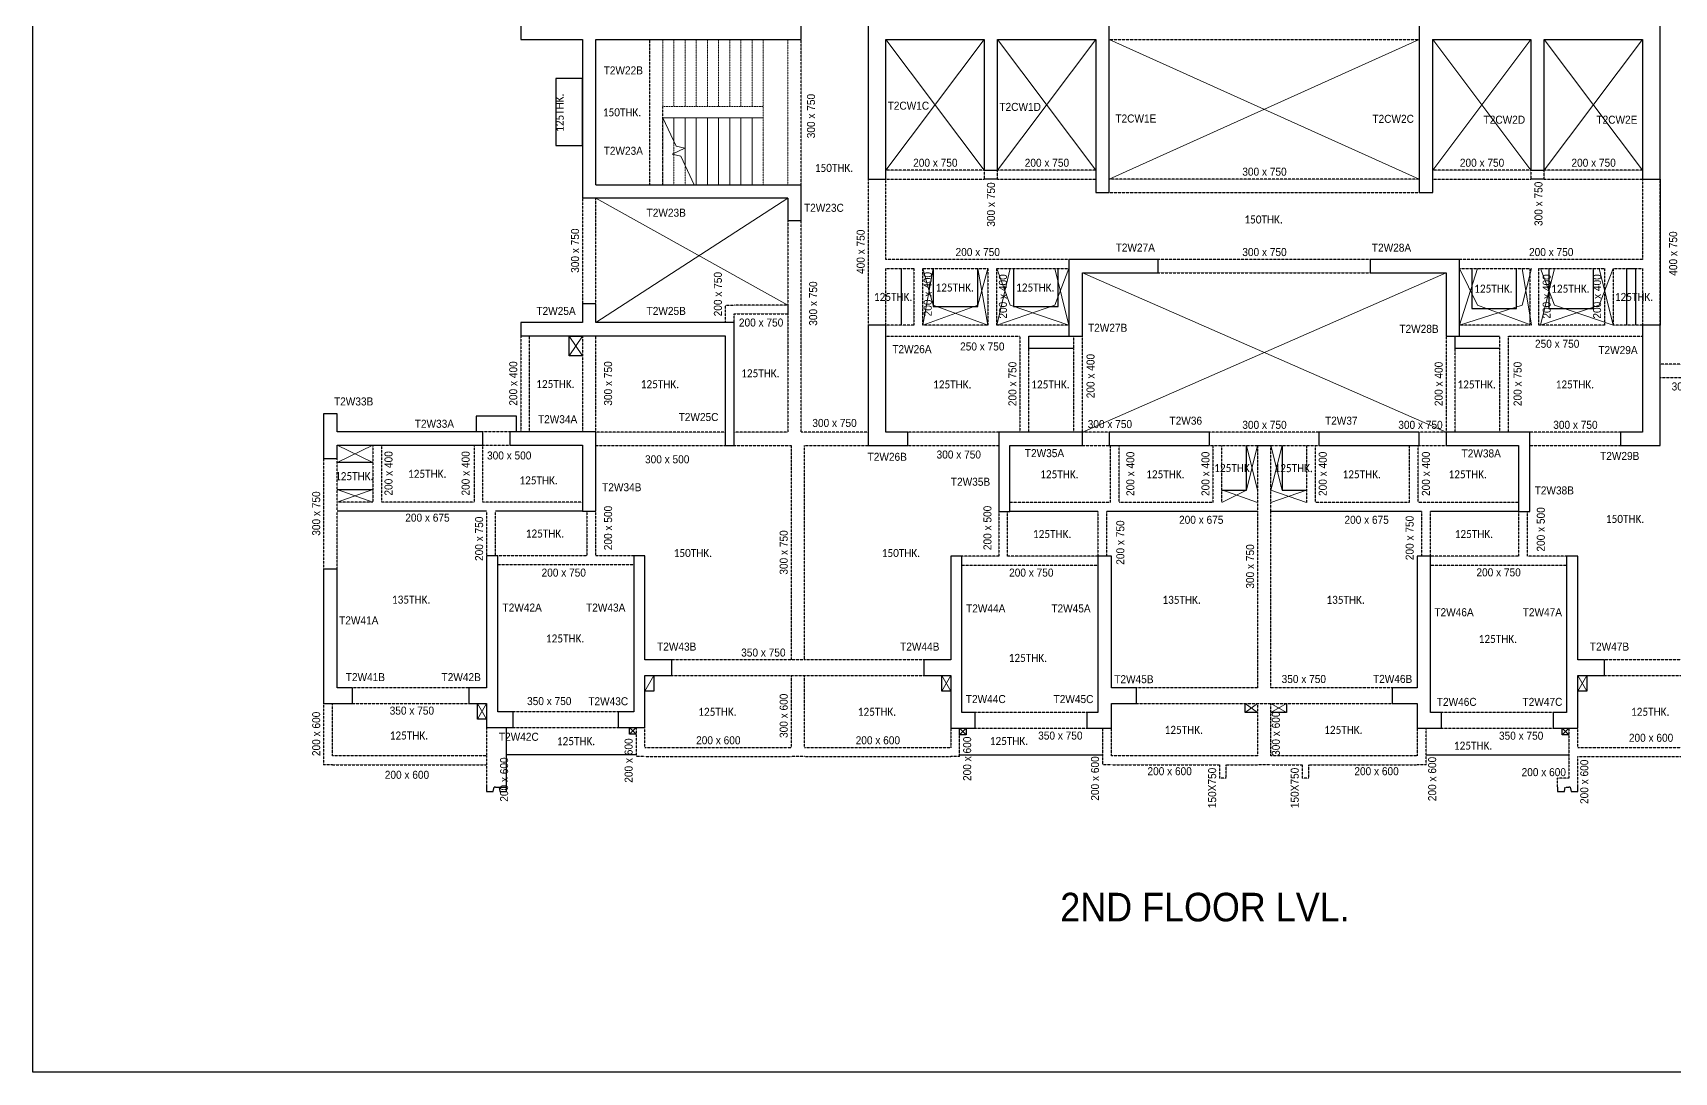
# Model space of a CAD drawing. Header units: millimetres. Extents: x -216021 to 149148, y -29455 to 8641.
# Drawn here: x -59125 to -22348, y -29455 to -6177 of the extents above; entities that cross this region are included whole.
import ezdxf

# ---------------------------------------------------------------- set-up
doc = ezdxf.new("R2010")
doc.units = ezdxf.units.MM
doc.header["$PDMODE"] = 35
doc.linetypes.add('DASHED2', pattern=[0.375, 0.25, -0.125])
doc.linetypes.add('GPL_Overhead', pattern=[4, 2.5, -1.5])
for name, color, linetype in [('BEAM', 3, 'DASHED2'), ('COL', 6, 'Continuous'), ('COVER', 2, 'Continuous'), ('CUTOUT', 9, 'Continuous'), ('SLAB NO', 3, 'Continuous')]:
    doc.layers.add(name, color=color, linetype=linetype)
for name, color, linetype, lineweight in [('BEAM SIZES', 3, 'Continuous', 0), ('Boundary', 40, 'Continuous', 30), ('G-ANNO-TEXT', 231, 'Continuous', 5), ('Origin', 40, 'Continuous', 30), ('S-COL-IDEN', 211, 'Continuous', 15), ('S-STRS', 31, 'Continuous', 15), ('S-STRS-MBND', 31, 'GPL_Overhead', 15)]:
    doc.layers.add(name, color=color, linetype=linetype, lineweight=lineweight)
doc.styles.add('Arial', font='arial.ttf', dxfattribs={"width": 0.9, "height": 180})
doc.styles.add('Calibri', font='calibri.ttf', dxfattribs={"width": 0.9, "height": 180})

msp = doc.modelspace()

# ---------------------------------------------------------------- linework, layer by layer
at = {"layer": 'BEAM'}
for p, q in [((-45309, -6328), (-45309, -9578)), ((-41909, -9578), (-41909, -6328)), ((-35009, -6328), (-28059, -6328)), ((-46809, -7349), (-46809, -8553)), ((-46509, -8553), (-46509, -7349)), ((-45009, -9578), (-45009, -7828)), ((-40409, -9453), (-40409, -12723)), ((-37809, -9253), (-40009, -9253)), ((-40009, -9453), (-37809, -9453)), ((-40009, -11253), (-40009, -9453)), ((-37809, -9253), (-37809, -9453)), ((-37809, -9253), (-37809, -9453)), ((-37509, -9453), (-37809, -9453)), ((-37509, -9453), (-37509, -9253)), ((-35309, -9253), (-37509, -9253)), ((-37509, -9453), (-37509, -9253)), ((-37509, -9453), (-35309, -9453)), ((-28059, -9453), (-35009, -9453)), ((-25559, -9253), (-27759, -9253)), ((-27759, -9453), (-25559, -9453)), ((-25559, -9253), (-25559, -9453)), ((-25559, -9253), (-25559, -9453)), ((-25259, -9453), (-25559, -9453)), ((-25259, -9453), (-25259, -9253)), ((-23059, -9253), (-25259, -9253)), ((-25259, -9453), (-25259, -9253)), ((-25259, -9453), (-23059, -9453)), ((-23059, -9453), (-23059, -11253)), ((-22659, -12723), (-22659, -9453)), ((-46809, -9878), (-46809, -12248)), ((-46509, -12248), (-46509, -9878)), ((-35009, -9753), (-28059, -9753)), ((-42209, -10378), (-42209, -12473)), ((-41909, -15123), (-41909, -10378)), ((-35909, -11253), (-40009, -11253)), ((-29159, -11253), (-33909, -11253)), ((-23059, -11253), (-27159, -11253)), ((-40009, -12723), (-40009, -11453)), ((-40009, -11453), (-39384, -11453)), ((-39384, -11453), (-39384, -12723)), ((-39184, -11453), (-37724, -11453)), ((-39184, -12723), (-39184, -11453)), ((-37724, -11453), (-37724, -12723)), ((-37524, -11453), (-35909, -11453)), ((-37524, -12723), (-37524, -11453)), ((-33909, -11553), (-29159, -11553)), ((-27159, -11453), (-25584, -11453)), ((-25584, -11453), (-25584, -12723)), ((-25384, -11453), (-23909, -11453)), ((-25384, -12723), (-25384, -11453)), ((-23909, -11453), (-23909, -12723)), ((-23709, -11453), (-23059, -11453)), ((-23709, -12723), (-23709, -11453)), ((-23059, -11453), (-23059, -12723)), ((-43609, -12273), (-43409, -12273)), ((-43609, -12273), (-43609, -12663)), ((-42209, -12273), (-43409, -12273)), ((-43409, -12663), (-43409, -12473)), ((-43409, -12473), (-42209, -12473)), ((-42209, -12273), (-42209, -12473)), ((-42209, -12473), (-42209, -15123)), ((-39384, -12723), (-40009, -12723)), ((-37724, -12723), (-39184, -12723)), ((-35909, -12723), (-37524, -12723)), ((-25584, -12723), (-27159, -12723)), ((-23909, -12723), (-25384, -12723)), ((-23059, -12723), (-23709, -12723)), ((-48194, -12963), (-48194, -15113)), ((-47994, -15113), (-47994, -12963)), ((-46809, -12963), (-46809, -15113)), ((-46509, -15113), (-46509, -12963)), ((-40009, -12973), (-37009, -12973)), ((-37009, -12973), (-37009, -15123)), ((-36809, -15123), (-36809, -12973)), ((-36809, -12973), (-35909, -12973)), ((-35809, -12973), (-35809, -12974)), ((-35809, -12974), (-35809, -13249)), ((-35609, -15123), (-35609, -12973)), ((-27459, -12973), (-27459, -15123)), ((-27259, -15123), (-27259, -12973)), ((-27159, -12973), (-26259, -12973)), ((-26259, -12973), (-26259, -15123)), ((-26059, -15123), (-26059, -12973)), ((-26059, -12973), (-23059, -12973)), ((-35809, -13249), (-35809, -15123)), ((-21159, -13598), (-22659, -13598)), ((-22659, -13898), (-21234, -13898)), ((-51509, -15413), (-51509, -16688)), ((-51309, -16688), (-51309, -15413)), ((-49239, -15413), (-49239, -16688)), ((-48439, -15113), (-49039, -15113)), ((-49039, -15413), (-48439, -15413)), ((-49039, -16688), (-49039, -15413)), ((-43609, -15123), (-46509, -15123)), ((-46509, -15423), (-43609, -15423)), ((-42209, -15123), (-43409, -15123)), ((-43409, -15423), (-42134, -15423)), ((-42134, -15423), (-42134, -20223)), ((-40409, -15123), (-41909, -15123)), ((-41834, -15423), (-40409, -15423)), ((-41834, -20223), (-41834, -15423)), ((-37484, -15123), (-39519, -15123)), ((-39519, -15423), (-37484, -15423)), ((-35009, -15123), (-35609, -15123)), ((-35609, -15423), (-35009, -15423)), ((-34984, -15423), (-34984, -16698)), ((-34784, -16698), (-34784, -15423)), ((-30309, -15123), (-32759, -15123)), ((-32759, -15423), (-30309, -15423)), ((-32684, -15423), (-32684, -16698)), ((-32484, -16698), (-32484, -15423)), ((-31684, -15423), (-31384, -15423)), ((-31684, -15423), (-31684, -16698)), ((-31384, -16698), (-31384, -15423)), ((-30584, -15423), (-30584, -16698)), ((-30384, -16698), (-30384, -15423)), ((-28284, -15423), (-28284, -16698)), ((-28084, -16698), (-28084, -15423)), ((-27459, -15123), (-28059, -15123)), ((-28059, -15423), (-27459, -15423)), ((-23549, -15123), (-25584, -15123)), ((-25584, -15423), (-23549, -15423)), ((-52609, -15713), (-52609, -18188)), ((-52309, -16688), (-52309, -15713)), ((-52309, -16888), (-52309, -16688)), ((-51509, -16688), (-52309, -16688)), ((-52309, -18188), (-52309, -16888)), ((-49239, -16688), (-51309, -16688)), ((-46809, -16688), (-49039, -16688)), ((-48959, -16888), (-48959, -17888)), ((-48759, -17888), (-48759, -16888)), ((-46709, -16888), (-46709, -17888)), ((-46509, -17888), (-46509, -16888)), ((-37484, -16898), (-37484, -17898)), ((-37284, -17898), (-37284, -16898)), ((-34984, -16698), (-37234, -16698)), ((-35259, -16898), (-35259, -17898)), ((-35059, -17898), (-35059, -16898)), ((-32684, -16698), (-34784, -16698)), ((-31684, -16698), (-31684, -16898)), ((-31684, -16898), (-31684, -20848)), ((-31384, -16898), (-31384, -16698)), ((-31384, -20848), (-31384, -16898)), ((-28284, -16698), (-30384, -16698)), ((-25834, -16698), (-28084, -16698)), ((-28009, -16898), (-28009, -17898)), ((-27809, -17898), (-27809, -16898)), ((-25834, -16898), (-25834, -17898)), ((-25634, -17898), (-25634, -16898)), ((-46709, -17888), (-48709, -17888)), ((-45659, -17888), (-46509, -17888)), ((-37484, -17898), (-38309, -17898)), ((-35259, -17898), (-37284, -17898)), ((-25834, -17898), (-27809, -17898)), ((-24759, -17898), (-25634, -17898)), ((-48709, -18088), (-45659, -18088)), ((-38309, -18098), (-35259, -18098)), ((-27809, -18098), (-24759, -18098)), ((-42134, -20223), (-44809, -20223)), ((-41834, -20223), (-42134, -20223)), ((-41834, -20223), (-42134, -20223)), ((-39159, -20223), (-41834, -20223)), ((-21234, -20223), (-23909, -20223)), ((-44809, -20573), (-39159, -20573)), ((-42134, -20573), (-42134, -22188)), ((-41834, -22188), (-41834, -20573)), ((-23909, -20573), (-17959, -20573)), ((-49359, -20848), (-51959, -20848)), ((-31684, -20848), (-34399, -20848)), ((-28669, -20848), (-31384, -20848)), ((-52609, -21198), (-52609, -22573)), ((-52409, -22373), (-52409, -21198)), ((-51959, -21198), (-49359, -21198)), ((-34399, -21198), (-28669, -21198)), ((-31684, -21198), (-31684, -21398)), ((-31384, -21398), (-31384, -21198)), ((-46009, -21388), (-48359, -21388)), ((-35509, -21398), (-38009, -21398)), ((-31684, -21398), (-31684, -22373)), ((-31384, -22373), (-31384, -21398)), ((-25059, -21398), (-27559, -21398)), ((-48959, -21738), (-48959, -22373)), ((-48359, -21738), (-46009, -21738)), ((-45609, -21738), (-45609, -22388)), ((-45409, -22188), (-45409, -21738)), ((-38559, -21748), (-38559, -22188)), ((-38359, -22388), (-38359, -21748)), ((-38009, -21748), (-35509, -21748)), ((-35159, -21748), (-35159, -22573)), ((-34959, -22373), (-34959, -21748)), ((-28109, -21748), (-28109, -22373)), ((-27909, -22573), (-27909, -21748)), ((-27559, -21748), (-25059, -21748)), ((-24709, -21748), (-24709, -22873)), ((-24509, -22188), (-24509, -21748)), ((-48959, -22373), (-52409, -22373)), ((-48959, -22373), (-48959, -22573)), ((-48959, -22373), (-48959, -23073)), ((-45409, -22388), (-45609, -22388)), ((-42134, -22188), (-45409, -22188)), ((-45409, -22388), (-42134, -22388)), ((-41834, -22388), (-42134, -22388)), ((-38559, -22188), (-41834, -22188)), ((-41834, -22388), (-38559, -22388)), ((-38359, -22388), (-38559, -22388)), ((-31684, -22373), (-34959, -22373)), ((-28109, -22373), (-31384, -22373)), ((-21234, -22188), (-24509, -22188)), ((-24509, -22388), (-21234, -22388)), ((-24509, -23073), (-24509, -22388)), ((-52409, -22573), (-52609, -22573)), ((-52409, -22573), (-48959, -22573)), ((-34959, -22573), (-35159, -22573)), ((-34959, -22573), (-32534, -22573)), ((-32534, -22573), (-32534, -22873)), ((-32384, -22573), (-31684, -22573)), ((-32384, -22873), (-32384, -22573)), ((-31384, -22573), (-31684, -22573)), ((-31384, -22573), (-30684, -22573)), ((-30684, -22573), (-30684, -22873)), ((-30534, -22573), (-28109, -22573)), ((-30534, -22873), (-30534, -22573)), ((-27909, -22573), (-28109, -22573)), ((-48759, -23073), (-48789, -23073)), ((-32384, -22873), (-32534, -22873)), ((-30534, -22873), (-30684, -22873)), ((-24959, -23073), (-24959, -22873)), ((-24709, -22873), (-24959, -22873)), ((-24789, -23073), (-24709, -23073)), ((-24679, -23073), (-24709, -23073))]:
    msp.add_line(p, q, dxfattribs=at)
at = {"layer": 'Boundary'}
msp.add_lwpolyline([(-59125, 8641), (-3126, 8641), (-3126, -29455), (-59125, -29455)], close=True, dxfattribs=at)
at = {"layer": 'COL', "lineweight": 25}
for p, q in [((-41909, -6328), (-41909, -5628)), ((-48194, -6028), (-48194, -6328)), ((-40409, -6028), (-40409, -9453)), ((-35009, -9753), (-35009, -6028)), ((-28059, -6028), (-28059, -9753)), ((-22659, -9453), (-22659, -6028)), ((-48194, -6328), (-46809, -6328)), ((-46809, -6328), (-46809, -9878)), ((-46509, -6328), (-41909, -6328)), ((-46509, -9578), (-46509, -6328)), ((-40009, -6328), (-37809, -6328)), ((-40009, -9453), (-40009, -6328)), ((-37809, -6328), (-37809, -9253)), ((-37509, -6328), (-35309, -6328)), ((-37509, -9253), (-37509, -6328)), ((-35309, -6328), (-35309, -9753)), ((-27759, -9753), (-27759, -6328)), ((-27759, -6328), (-25559, -6328)), ((-25559, -6328), (-25559, -9253)), ((-25259, -9253), (-25259, -6328)), ((-25259, -6328), (-23059, -6328)), ((-23059, -6328), (-23059, -9453)), ((-40409, -9453), (-40009, -9453)), ((-37809, -9253), (-37509, -9253)), ((-25559, -9253), (-25259, -9253)), ((-23059, -9453), (-22659, -9453)), ((-42209, -9878), (-46809, -9878)), ((-46509, -9578), (-41909, -9578)), ((-42209, -9878), (-42209, -10378)), ((-41909, -9878), (-41909, -9578)), ((-41909, -10378), (-41909, -9878)), ((-35309, -9753), (-35009, -9753)), ((-28059, -9753), (-27759, -9753)), ((-42209, -10378), (-41909, -10378)), ((-35909, -11253), (-35909, -12973)), ((-33909, -11253), (-35909, -11253)), ((-33909, -11553), (-33909, -11253)), ((-27159, -11253), (-29159, -11253)), ((-29159, -11253), (-29159, -11553)), ((-27159, -12973), (-27159, -11253)), ((-35609, -12973), (-35609, -11553)), ((-35609, -11553), (-33909, -11553)), ((-29159, -11553), (-27459, -11553)), ((-27459, -11553), (-27459, -12973)), ((-46509, -12248), (-46809, -12248)), ((-46809, -12248), (-46809, -12663)), ((-46509, -12663), (-46509, -12248)), ((-46809, -12663), (-48194, -12663)), ((-48194, -12663), (-48194, -12963)), ((-43409, -12663), (-46509, -12663)), ((-43409, -15423), (-43409, -12663)), ((-40009, -12723), (-40409, -12723)), ((-40409, -12723), (-40409, -15423)), ((-40009, -15123), (-40009, -12723)), ((-22659, -12723), (-23059, -12723)), ((-23059, -12723), (-23059, -15123)), ((-22659, -15423), (-22659, -12723)), ((-48194, -12963), (-43609, -12963)), ((-43609, -12963), (-43609, -15423)), ((-35909, -12973), (-35609, -12973)), ((-27459, -12973), (-27159, -12973)), ((-52309, -14713), (-52609, -14713)), ((-52609, -14713), (-52609, -15713)), ((-52309, -15113), (-52309, -14713)), ((-49039, -15113), (-52309, -15113)), ((-52309, -15413), (-49039, -15413)), ((-52309, -15713), (-52309, -15413)), ((-49039, -15413), (-49039, -15113)), ((-46509, -15113), (-48439, -15113)), ((-48439, -15113), (-48439, -15413)), ((-48439, -15413), (-46809, -15413)), ((-46809, -15413), (-46809, -16888)), ((-46509, -16888), (-46509, -15113)), ((-43609, -15423), (-43409, -15423)), ((-40409, -15423), (-39519, -15423)), ((-39519, -15123), (-40009, -15123)), ((-39519, -15423), (-39519, -15123)), ((-35609, -15123), (-37484, -15123)), ((-37484, -15123), (-37484, -16898)), ((-37234, -15423), (-35609, -15423)), ((-37234, -16898), (-37234, -15423)), ((-35609, -15423), (-35609, -15123)), ((-32759, -15123), (-35009, -15123)), ((-35009, -15123), (-35009, -15423)), ((-35009, -15423), (-32759, -15423)), ((-32759, -15423), (-32759, -15123)), ((-28059, -15123), (-30309, -15123)), ((-30309, -15123), (-30309, -15423)), ((-30309, -15423), (-28059, -15423)), ((-28059, -15423), (-28059, -15123)), ((-25584, -15123), (-27459, -15123)), ((-27459, -15123), (-27459, -15423)), ((-27459, -15423), (-25834, -15423)), ((-25834, -15423), (-25834, -16898)), ((-25584, -16898), (-25584, -15123)), ((-23059, -15123), (-23549, -15123)), ((-23549, -15123), (-23549, -15423)), ((-23549, -15423), (-22659, -15423)), ((-52609, -15713), (-52309, -15713)), ((-46809, -16888), (-46509, -16888)), ((-37484, -16898), (-37234, -16898)), ((-25834, -16898), (-25584, -16898)), ((-48709, -17888), (-48959, -17888)), ((-48959, -17888), (-48959, -20848)), ((-48709, -21388), (-48709, -17888)), ((-45659, -17888), (-45659, -21388)), ((-45409, -17888), (-45659, -17888)), ((-45409, -20223), (-45409, -17888)), ((-38309, -17898), (-38559, -17898)), ((-38559, -17898), (-38559, -20223)), ((-38309, -21398), (-38309, -17898)), ((-34959, -17898), (-35259, -17898)), ((-35259, -17898), (-35259, -21398)), ((-34959, -20848), (-34959, -17898)), ((-27809, -17898), (-28109, -17898)), ((-28109, -17898), (-28109, -20848)), ((-27809, -21398), (-27809, -17898)), ((-24509, -17898), (-24759, -17898)), ((-24759, -17898), (-24759, -21398)), ((-24509, -20223), (-24509, -17898)), ((-52609, -18188), (-52609, -21198)), ((-52309, -18188), (-52609, -18188)), ((-52309, -20848), (-52309, -18188)), ((-44809, -20223), (-45409, -20223)), ((-44809, -20573), (-44809, -20223)), ((-38559, -20223), (-39159, -20223)), ((-39159, -20223), (-39159, -20573)), ((-23909, -20223), (-24509, -20223)), ((-23909, -20573), (-23909, -20223)), ((-45409, -20573), (-44809, -20573)), ((-45409, -21738), (-45409, -20573)), ((-39159, -20573), (-38559, -20573)), ((-38559, -20573), (-38559, -21748)), ((-24509, -21748), (-24509, -20573)), ((-24509, -20573), (-23909, -20573)), ((-51959, -20848), (-52309, -20848)), ((-51959, -21198), (-51959, -20848)), ((-48959, -20848), (-49359, -20848)), ((-49359, -20848), (-49359, -21198)), ((-34399, -20848), (-34959, -20848)), ((-34399, -21198), (-34399, -20848)), ((-28109, -20848), (-28669, -20848)), ((-28669, -20848), (-28669, -21198)), ((-52609, -21198), (-51959, -21198)), ((-49359, -21198), (-48959, -21198)), ((-48959, -21198), (-48959, -21738)), ((-34959, -21748), (-34959, -21198)), ((-34959, -21198), (-34399, -21198)), ((-28669, -21198), (-28109, -21198)), ((-28109, -21198), (-28109, -21748)), ((-48359, -21388), (-48709, -21388)), ((-48359, -21738), (-48359, -21388)), ((-45659, -21388), (-46009, -21388)), ((-46009, -21388), (-46009, -21738)), ((-38009, -21398), (-38309, -21398)), ((-38009, -21748), (-38009, -21398)), ((-35259, -21398), (-35509, -21398)), ((-35509, -21398), (-35509, -21748)), ((-27559, -21398), (-27809, -21398)), ((-27559, -21748), (-27559, -21398)), ((-24759, -21398), (-25059, -21398)), ((-25059, -21398), (-25059, -21748)), ((-48959, -21738), (-48359, -21738)), ((-46009, -21738), (-45409, -21738)), ((-38559, -21748), (-38009, -21748)), ((-35509, -21748), (-34959, -21748)), ((-28109, -21748), (-27559, -21748)), ((-25059, -21748), (-24509, -21748))]:
    msp.add_line(p, q, dxfattribs=at)
at = {"layer": 'COVER'}
for p, q in [((-46809, -7203), (-47409, -7203)), ((-47409, -7203), (-47409, -8703)), ((-46809, -7203), (-47409, -7203)), ((-47409, -7203), (-47409, -8703)), ((-46809, -8703), (-46809, -7203)), ((-47409, -8703), (-46809, -8703)), ((-47409, -8703), (-46809, -8703)), ((-37509, -9453), (-37809, -9453)), ((-25259, -9453), (-25559, -9453)), ((-22659, -9453), (-22659, -12723)), ((-46509, -9578), (-46509, -9578)), ((-46509, -9578), (-45309, -9578)), ((-39659, -12723), (-39659, -11453)), ((-38954, -11453), (-38954, -12303)), ((-37954, -12303), (-37954, -11453)), ((-37149, -11453), (-37149, -12303)), ((-36149, -12303), (-36149, -11453)), ((-26884, -11453), (-26884, -12353)), ((-25884, -12353), (-25884, -11453)), ((-25159, -11453), (-25159, -12353)), ((-24159, -12353), (-24159, -11453)), ((-23409, -11453), (-23409, -11453)), ((-23409, -11453), (-23214, -11453)), ((-23409, -12723), (-23409, -11453)), ((-23214, -11453), (-23214, -12723)), ((-38954, -12303), (-37954, -12303)), ((-37149, -12303), (-36149, -12303)), ((-26884, -12353), (-25884, -12353)), ((-25159, -12353), (-24159, -12353)), ((-47109, -13413), (-47109, -12973)), ((-47109, -12973), (-46809, -12973)), ((-36809, -13249), (-36809, -12974)), ((-36809, -12974), (-35809, -12974)), ((-27259, -13248), (-27259, -12973)), ((-27259, -12973), (-26259, -12973)), ((-46809, -13413), (-47109, -13413)), ((-35809, -13249), (-36809, -13249)), ((-26259, -13248), (-27259, -13248)), ((-48289, -14763), (-49189, -14763)), ((-49189, -14763), (-49189, -15113)), ((-48289, -15113), (-48289, -14763)), ((-31934, -16418), (-31934, -15423)), ((-31134, -15423), (-31134, -15923)), ((-51509, -15803), (-52309, -15803)), ((-31134, -15923), (-31134, -15923)), ((-31134, -15923), (-31134, -16423)), ((-52309, -16403), (-51509, -16403)), ((-32484, -16418), (-31934, -16418)), ((-31134, -16423), (-30584, -16423)), ((-48959, -16888), (-52309, -16888)), ((-46809, -16888), (-48759, -16888)), ((-35259, -16898), (-37234, -16898)), ((-31684, -16898), (-35059, -16898)), ((-28009, -16898), (-31384, -16898)), ((-25834, -16898), (-27809, -16898)), ((-45409, -20923), (-45409, -20573)), ((-45209, -20573), (-45209, -20923)), ((-38759, -20923), (-38759, -20573)), ((-38759, -20573), (-38559, -20573)), ((-24509, -20922), (-24509, -20573)), ((-24309, -20573), (-24309, -20922)), ((-45209, -20923), (-45409, -20923)), ((-38559, -20923), (-38759, -20923)), ((-24309, -20922), (-24509, -20922)), ((-49159, -21546), (-49159, -21201)), ((-49159, -21201), (-48959, -21201)), ((-31959, -21398), (-31959, -21198)), ((-31033, -21198), (-31033, -21398)), ((-48959, -21546), (-49159, -21546)), ((-31684, -21398), (-31959, -21398)), ((-31033, -21398), (-31384, -21398)), ((-48509, -23073), (-48509, -21738)), ((-45758, -21889), (-45758, -21739)), ((-45758, -21739), (-45609, -21739)), ((-45609, -21889), (-45758, -21889)), ((-38359, -21899), (-38359, -21749)), ((-38359, -21749), (-38209, -21749)), ((-38209, -21899), (-38359, -21899)), ((-38209, -21749), (-38209, -21899)), ((-24859, -21898), (-24859, -21748)), ((-24859, -21748), (-24709, -21748)), ((-24709, -21898), (-24859, -21898)), ((-48509, -22338), (-45609, -22338)), ((-38359, -22348), (-35159, -22348)), ((-27909, -22348), (-24709, -22348)), ((-48959, -23073), (-48959, -23173)), ((-48809, -23173), (-48789, -23073)), ((-48759, -23073), (-48509, -23073)), ((-48679, -23073), (-48659, -23173)), ((-48509, -23173), (-48509, -23073)), ((-24959, -23073), (-24959, -23173)), ((-24809, -23173), (-24789, -23073)), ((-24679, -23073), (-24659, -23173)), ((-24509, -23173), (-24509, -23073)), ((-48959, -23173), (-48809, -23173)), ((-48659, -23173), (-48509, -23173)), ((-24959, -23173), (-24809, -23173)), ((-24659, -23173), (-24509, -23173))]:
    msp.add_line(p, q, dxfattribs=at)
at = {"layer": 'CUTOUT', "lineweight": 5}
for p, q in [((-40009, -6328), (-37809, -9253)), ((-40009, -9253), (-37809, -6328)), ((-37509, -6328), (-35309, -9253)), ((-37509, -9253), (-35309, -6328)), ((-35009, -6328), (-28059, -9453)), ((-28059, -6328), (-35009, -9453)), ((-27759, -6328), (-25559, -9253)), ((-27759, -9253), (-25559, -6328)), ((-25259, -6328), (-23059, -9253)), ((-25259, -9253), (-23059, -6328)), ((-46509, -9878), (-42209, -12273)), ((-42209, -9878), (-46509, -12663)), ((-38954, -12278), (-39184, -11453)), ((-38954, -11453), (-39184, -12723)), ((-37954, -11453), (-37724, -12723)), ((-37724, -11453), (-37954, -12278)), ((-37229, -12278), (-37524, -11453)), ((-37229, -11453), (-37524, -12723)), ((-36229, -12278), (-35909, -11453)), ((-36229, -11453), (-35909, -12723)), ((-35609, -11553), (-27459, -15123)), ((-27459, -11553), (-35609, -15123)), ((-26754, -12278), (-27159, -11453)), ((-26754, -11453), (-27159, -12723)), ((-25544, -12723), (-25754, -11453)), ((-25544, -11453), (-25754, -12278)), ((-25344, -11453), (-25029, -12278)), ((-25029, -11453), (-25344, -12723)), ((-24029, -12278), (-23714, -11453)), ((-24029, -11453), (-23714, -12723)), ((-37954, -12278), (-39184, -12723)), ((-38954, -12278), (-37724, -12723)), ((-36229, -12278), (-37524, -12723)), ((-37229, -12278), (-35909, -12723)), ((-27159, -12723), (-25754, -12278)), ((-26754, -12278), (-25544, -12723)), ((-25344, -12723), (-24029, -12278)), ((-25029, -12278), (-23714, -12723)), ((-47109, -13413), (-46809, -12973)), ((-47109, -12973), (-46809, -13413)), ((-52309, -15803), (-51509, -15413)), ((-51509, -15803), (-52309, -15413)), ((-31934, -15423), (-31684, -16418)), ((-31934, -16418), (-31684, -15423)), ((-31134, -16418), (-31384, -15423)), ((-31134, -15423), (-31384, -16423)), ((-52309, -16403), (-51509, -16688)), ((-51509, -16403), (-52309, -16688)), ((-32484, -16413), (-31684, -16693)), ((-31934, -16418), (-32484, -16693)), ((-30584, -16698), (-31384, -16423)), ((-30584, -16423), (-31384, -16698)), ((-45209, -20573), (-45409, -20923)), ((-38559, -20923), (-38759, -20573)), ((-38559, -20573), (-38759, -20923)), ((-24309, -20922), (-24509, -20573)), ((-24509, -20922), (-24309, -20573)), ((-48959, -21546), (-49159, -21201)), ((-49159, -21546), (-48959, -21201)), ((-31684, -21398), (-31959, -21198)), ((-31684, -21198), (-31959, -21398)), ((-31033, -21398), (-31384, -21198)), ((-31384, -21398), (-31033, -21198)), ((-45609, -21889), (-45758, -21739)), ((-45609, -21739), (-45758, -21889)), ((-38359, -21899), (-38209, -21749)), ((-38359, -21749), (-38209, -21899)), ((-24709, -21898), (-24859, -21748)), ((-24709, -21748), (-24859, -21898))]:
    msp.add_line(p, q, dxfattribs=at)
at = {"layer": 'Origin'}
msp.add_point((-27759, -6328), dxfattribs=at)
at = {"layer": 'S-STRS'}
for p, q in [((-44759, -8078), (-45009, -8078)), ((-44509, -8078), (-44759, -8078)), ((-44759, -8614), (-44759, -8078)), ((-44259, -8078), (-44509, -8078)), ((-44509, -9150), (-44509, -8078)), ((-44009, -8078), (-44259, -8078)), ((-44259, -9578), (-44259, -8078)), ((-43759, -8078), (-44009, -8078)), ((-44009, -9578), (-44009, -8078)), ((-43509, -8078), (-43759, -8078)), ((-43759, -9578), (-43759, -8078)), ((-43259, -8078), (-43509, -8078)), ((-43509, -9578), (-43509, -8078)), ((-43009, -8078), (-43259, -8078)), ((-43259, -9578), (-43259, -8078)), ((-42759, -8078), (-43009, -8078)), ((-43009, -9578), (-43009, -8078)), ((-44759, -8904), (-44759, -8874))]:
    msp.add_line(p, q, dxfattribs=at)
at = {"layer": 'S-STRS', "linetype": 'GPL_Overhead'}
for p, q in [((-44759, -8614), (-44759, -8078)), ((-44509, -9150), (-44509, -8078)), ((-44259, -9578), (-44259, -8078)), ((-44009, -9578), (-44009, -8078)), ((-43759, -9578), (-43759, -8078)), ((-43509, -9578), (-43509, -8078)), ((-43259, -9578), (-43259, -8078)), ((-43009, -9578), (-43009, -8078)), ((-44759, -8904), (-44759, -8874))]:
    msp.add_line(p, q, dxfattribs=at)
at = {"layer": 'S-STRS-MBND'}
for p, q in [((-45009, -6328), (-45009, -7828)), ((-45009, -6328), (-42759, -6328)), ((-45009, -6328), (-45009, -7828)), ((-44759, -6328), (-44759, -7828)), ((-44759, -6328), (-44759, -7828)), ((-44509, -6328), (-44509, -7828)), ((-44509, -6328), (-44509, -7828)), ((-44259, -6328), (-44259, -7828)), ((-44259, -6328), (-44259, -7828)), ((-44009, -6328), (-44009, -7828)), ((-44009, -6328), (-44009, -7828)), ((-43759, -6328), (-43759, -7828)), ((-43759, -6328), (-43759, -7828)), ((-43509, -6328), (-43509, -7828)), ((-43509, -6328), (-43509, -7828)), ((-43259, -6328), (-43259, -7828)), ((-43259, -6328), (-43259, -7828)), ((-43009, -6328), (-43009, -7828)), ((-43009, -6328), (-43009, -7828)), ((-42209, -6328), (-42759, -6328)), ((-42759, -6328), (-42759, -7828)), ((-42759, -6328), (-42759, -7828)), ((-42209, -9578), (-42209, -6328)), ((-45009, -7828), (-42759, -7828)), ((-45009, -9578), (-45009, -8078)), ((-42759, -7828), (-42759, -9578)), ((-44759, -8874), (-44759, -8614)), ((-44759, -8874), (-44759, -8614)), ((-44759, -9578), (-44759, -8904)), ((-44759, -9578), (-44759, -8904)), ((-44509, -9578), (-44509, -9150)), ((-44509, -9578), (-44509, -9150)), ((-42759, -9578), (-42209, -9578))]:
    msp.add_line(p, q, dxfattribs=at)
at = {"layer": 'S-STRS-MBND', "linetype": 'Continuous'}
for p, q in [((-45009, -8078), (-44712, -8714)), ((-44518, -8762), (-44801, -8894)), ((-44712, -8714), (-44518, -8762)), ((-44801, -8894), (-44607, -8941)), ((-44607, -8941), (-44310, -9578))]:
    msp.add_line(p, q, dxfattribs=at)

# ---------------------------------------------------------------- texts
at = {"layer": 'BEAM SIZES', "lineweight": 5, "char_height": 180, "attachment_point": 1, "rotation": 90, "style": 'Arial'}
for s, insert, width in [('300 x 750', (-41779, -8539), 1176.08), ('300 x 750', (-37747, -10520), 1176.08), ('300 x 750', (-25479, -10504), 1176.08), ('300 x 750', (-47066, -11553), 1176.08), ('400 x 750', (-40666, -11578), 1176.08), ('400 x 750', (-22461, -11618), 1176.08), ('200 x 750', (-43866, -12527), 1176.08), ('300 x 750', (-41731, -12738), 1176.08), ('200 x 400', (-39164, -12527), 1176.08), ('200 x 400', (-37479, -12578), 1176.08), ('200 x 400', (-25296, -12578), 1176.08), ('200 x 400', (-24166, -12578), 1176.08), ('200 x 400', (-48451, -14528), 1176.08), ('300 x 750', (-46326, -14528), 1176.08), ('200 x 750', (-37266, -14538), 1176.08), ('200 x 400', (-35516, -14362), 1176.08), ('200 x 400', (-27716, -14538), 1176.08), ('200 x 750', (-25947, -14538), 1176.08), ('200 x 400', (-51246, -16541), 1176.08), ('200 x 400', (-49518, -16541), 1176.08), ('200 x 400', (-34624, -16551), 1176.08), ('200 x 400', (-32941, -16551), 1176.08), ('200 x 400', (-30313, -16551), 1176.08), ('200 x 400', (-28002, -16551), 1176.08), ('300 x 750', (-52866, -17441), 1176.08), ('200 x 500', (-46326, -17765), 1176.08), ('200 x 500', (-37826, -17763), 1176.08), ('200 x 500', (-25427, -17796), 1176.08), ('200 x 750', (-49216, -18006), 1176.08), ('200 x 750', (-34849, -18091), 1176.08), ('200 x 750', (-28366, -17988), 1176.08), ('300 x 750', (-42391, -18313), 1176.08), ('300 x 750', (-31941, -18626), 1176.08), ('300 x 600', (-42391, -21971), 1176.08), ('200 x 600', (-52866, -22376), 1176.08), ('300 x 600', (-31364, -22372), 1176.08), ('200 x 600', (-45866, -22973), 1176.08), ('200 x 600', (-38280, -22934), 1176.08), ('200 x 600', (-48656, -23399), 1176.08), ('200 x 600', (-35416, -23375), 1176.08), ('200 x 600', (-27861, -23386), 1176.08), ('150X750', (-32791, -23543), 1089.49), ('150X750', (-30941, -23543), 1089.49), ('200 x 600', (-24453, -23449), 1176.08)]:
    msp.add_mtext(s, dxfattribs=dict(at, insert=insert, width=width))
at = {"layer": 'BEAM SIZES', "lineweight": 5, "char_height": 180, "width": 1176.08, "attachment_point": 1, "style": 'Arial'}
for s, insert in [('200 x 750', (-39400, -8997)), ('200 x 750', (-36900, -8997)), ('300 x 750', (-32025, -9197)), ('200 x 750', (-27150, -8997)), ('200 x 750', (-24650, -8997)), ('200 x 750', (-38450, -10997)), ('300 x 750', (-32025, -10997)), ('200 x 750', (-25600, -10997)), ('200 x 750', (-43304, -12576)), ('250 x 750', (-38348, -13112)), ('250 x 750', (-25467, -13051)), ('300 x 750', (-22406, -14007)), ('300 x 750', (-41659, -14825)), ('300 x 750', (-35489, -14850)), ('300 x 750', (-32025, -14867)), ('300 x 750', (-28530, -14867)), ('300 x 750', (-25058, -14867)), ('300 x 500', (-48948, -15553)), ('300 x 500', (-45408, -15639)), ('300 x 750', (-38875, -15532)), ('200 x 675', (-50780, -16946)), ('200 x 675', (-33442, -16994)), ('200 x 675', (-29736, -16994)), ('200 x 750', (-47726, -18177)), ('200 x 750', (-37250, -18177)), ('200 x 750', (-26779, -18171)), ('350 x 750', (-43253, -19967)), ('350 x 750', (-31144, -20560)), ('350 x 750', (-51129, -21268)), ('350 x 750', (-48051, -21054)), ('200 x 600', (-44263, -21932)), ('200 x 600', (-40688, -21932)), ('350 x 750', (-36599, -21827)), ('350 x 750', (-26274, -21830)), ('200 x 600', (-23363, -21876)), ('200 x 600', (-51239, -22705)), ('200 x 600', (-34150, -22625)), ('200 x 600', (-29514, -22625)), ('200 x 600', (-25767, -22646))]:
    msp.add_mtext(s, dxfattribs=dict(at, insert=insert))
at = {"layer": 'G-ANNO-TEXT', "lineweight": 5, "insert": (-36103, -25438), "char_height": 640, "width": 14123.93, "attachment_point": 1, "style": 'Arial'}
msp.add_mtext('2ND FLOOR LVL.', dxfattribs=at)
at = {"layer": 'S-COL-IDEN', "lineweight": 5, "char_height": 180, "attachment_point": 1, "style": 'Arial'}
for s, insert, width in [('T2W22B', (-46335, -6928), 1075.06), ('T2CW1C', (-39972, -7719), 1132.78), ('T2CW1D', (-37468, -7746), 1132.78), ('T2CW1E', (-34869, -8006), 1118.35), ('T2CW2C', (-29110, -8013), 1132.78), ('T2CW2D', (-26619, -8033), 1132.78), ('T2CW2E', (-24090, -8033), 1118.35), ('T2W23A', (-46335, -8729), 1075.06), ('T2W23B', (-45373, -10116), 1075.06), ('T2W23C', (-41846, -10006), 1089.49), ('T2W27A', (-34863, -10897), 1075.06), ('T2W28A', (-29122, -10899), 1075.06), ('T2W25A', (-47842, -12316), 1075.06), ('T2W25B', (-45373, -12316), 1075.06), ('T2W27B', (-35482, -12693), 1075.06), ('T2W28B', (-28506, -12717), 1075.06), ('T2W26A', (-39868, -13172), 1075.06), ('T2W29A', (-24048, -13192), 1075.06), ('T2W33B', (-52377, -14343), 1075.06), ('T2W25C', (-44655, -14692), 1089.49), ('T2W33A', (-50568, -14843), 1075.06), ('T2W34A', (-47807, -14741), 1075.06), ('T2W36', (-33656, -14774), 894.68), ('T2W37', (-30172, -14774), 894.68), ('T2W26B', (-40421, -15583), 1075.06), ('T2W35A', (-36898, -15501), 1075.06), ('T2W38A', (-27112, -15507), 1075.06), ('T2W29B', (-24008, -15564), 1075.06), ('T2W35B', (-38555, -16142), 1075.06), ('T2W34B', (-46369, -16265), 1075.06), ('T2W38B', (-25475, -16336), 1075.06), ('T2W42A', (-48601, -18960), 1075.06), ('T2W43A', (-46729, -18960), 1075.06), ('T2W44A', (-38214, -18979), 1075.06), ('T2W45A', (-36304, -18979), 1075.06), ('T2W46A', (-27721, -19064), 1075.06), ('T2W47A', (-25742, -19064), 1075.06), ('T2W41A', (-52262, -19247), 1075.06), ('T2W43B', (-45138, -19834), 1075.06), ('T2W44B', (-39692, -19834), 1075.06), ('T2W47B', (-24238, -19834), 1075.06), ('T2W41B', (-52114, -20518), 1075.06), ('T2W42B', (-49967, -20518), 1075.06), ('T2W45B', (-34894, -20564), 1075.06), ('T2W46B', (-29097, -20558), 1075.06), ('T2W43C', (-46679, -21058), 1089.49), ('T2W44C', (-38220, -21009), 1089.49), ('T2W45C', (-36254, -21009), 1089.49), ('T2W46C', (-27667, -21072), 1089.49), ('T2W47C', (-25746, -21072), 1089.49), ('T2W42C', (-48682, -21854), 1089.49)]:
    msp.add_mtext(s, dxfattribs=dict(at, insert=insert, width=width))
at = {"layer": 'SLAB NO', "lineweight": 5, "insert": (-47409, -8397), "char_height": 180, "width": 1060.63, "attachment_point": 1, "rotation": 90, "style": 'Calibri'}
msp.add_mtext('125THK.', dxfattribs=at)
at = {"layer": 'SLAB NO', "lineweight": 5, "char_height": 180, "width": 1060.63, "attachment_point": 1, "style": 'Calibri'}
for s, insert in [('150THK.', (-46354, -7867)), ('150THK.', (-41604, -9112)), ('150THK.', (-31979, -10267)), ('125THK.', (-40279, -12002)), ('125THK.', (-38899, -11792)), ('125THK.', (-37094, -11792)), ('125THK.', (-26829, -11817)), ('125THK.', (-25104, -11817)), ('125THK.', (-23679, -12002)), ('125THK.', (-47846, -13952)), ('125THK.', (-45504, -13957)), ('125THK.', (-43254, -13712)), ('125THK.', (-38954, -13962)), ('125THK.', (-36754, -13962)), ('125THK.', (-27204, -13962)), ('125THK.', (-25004, -13962)), ('125THK.', (-52354, -16017)), ('125THK.', (-50719, -15964)), ('125THK.', (-48223, -16110)), ('125THK.', (-36554, -15974)), ('125THK.', (-34179, -15974)), ('125THK.', (-32654, -15834)), ('125THK.', (-31304, -15837)), ('125THK.', (-29779, -15974)), ('125THK.', (-27404, -15974)), ('150THK.', (-23879, -16974)), ('125THK.', (-48081, -17302)), ('125THK.', (-36716, -17312)), ('125THK.', (-27266, -17312)), ('150THK.', (-44766, -17737)), ('150THK.', (-40104, -17737)), ('135THK.', (-51079, -18782)), ('135THK.', (-33816, -18787)), ('135THK.', (-30141, -18787)), ('125THK.', (-47629, -19652)), ('125THK.', (-26729, -19662)), ('125THK.', (-37260, -20087)), ('125THK.', (-44216, -21294)), ('125THK.', (-40641, -21294)), ('125THK.', (-23316, -21294)), ('125THK.', (-33766, -21699)), ('125THK.', (-30191, -21699)), ('125THK.', (-51129, -21825)), ('125THK.', (-47384, -21952)), ('125THK.', (-37684, -21947)), ('125THK.', (-27284, -22052))]:
    msp.add_mtext(s, dxfattribs=dict(at, insert=insert))

doc.saveas('drawing.dxf')
